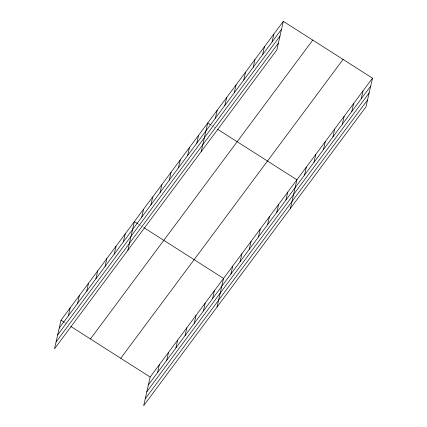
<?xml version="1.0" encoding="UTF-8"?>
<svg xmlns="http://www.w3.org/2000/svg" width="427" height="427" viewBox="0 0 427 427"><rect width="100%" height="100%" fill="white"/><g stroke="black" fill="none" stroke-linecap="round" stroke-linejoin="round"><path stroke-width="0.32" stroke-dasharray="2.13 1.6" d="M211.552 125.389L213.185 126.435M213.735 126.782L216.457 128.516M138.188 224.01L139.821 225.05M140.366 225.403L142.004 226.443M142.549 226.79L143.637 227.484M64.824 322.631L66.457 323.671"/><path stroke-width="0.64" d="M283.325 21.35L61.008 320.202L54.507 348.822L276.824 49.97L283.325 21.35L372.493 78.178L365.992 106.798L143.675 405.65L150.176 377.03L372.493 78.178M68.379 315.788L70.177 307.872M77.554 303.464L79.353 295.548M86.724 291.134L88.522 283.218M95.894 278.804L97.692 270.889M105.063 266.48L106.862 258.565M114.233 254.15L116.032 246.235M123.403 241.826L125.202 233.905M127.87 250.201L134.372 221.581L137.643 223.663M141.748 217.167L143.547 209.251M150.918 204.843L152.717 196.927M160.088 192.513L161.886 184.597M169.257 180.189L171.056 172.268M178.427 167.859L180.226 159.944M187.597 155.529L189.396 147.614M196.767 143.205L198.566 135.284M201.234 151.58L207.741 122.96L210.463 124.695M157.547 372.622L159.346 364.706M215.389 118.172L217.188 110.257M166.717 360.292L168.516 352.376M224.837 105.474L226.636 97.559M175.887 347.962L177.685 340.047M234.284 92.771L236.083 84.856M185.062 335.638L186.855 327.722M243.732 80.073L245.53 72.152M194.232 323.308L196.03 315.393M253.184 67.37L254.983 59.454M203.401 310.984L205.2 303.063M262.632 54.667L264.43 46.751M212.571 298.654L214.37 290.739M272.079 41.969L273.878 34.053M217.039 307.029L223.54 278.409L144.182 227.831M230.911 274.001L232.71 266.085M240.081 261.671L241.879 253.755M249.256 249.347L251.049 241.426M258.426 237.017L260.224 229.102M267.596 224.687L269.394 216.772M276.765 212.363L278.564 204.442M285.935 200.033L287.734 192.118M290.403 208.408L296.904 179.788L217.546 129.21M304.552 175.006L306.351 167.09M314.005 162.303L315.804 154.387M323.452 149.605L325.251 141.684M332.9 136.902L334.699 128.986M342.347 124.198L344.146 116.283M351.795 111.5L353.593 103.585M361.247 98.797L363.046 90.882M59.209 328.117L281.526 29.266M57.661 334.949L279.973 36.098M56.06 341.99L278.377 43.138M90.433 338.953L312.751 40.106M120.75 358.28L343.068 59.428M148.377 384.946L370.695 86.099M146.824 391.778L369.141 92.931M145.228 398.818L367.54 99.966M61.008 320.202L64.28 322.284M70.818 326.452L150.176 377.03"/></g></svg>
